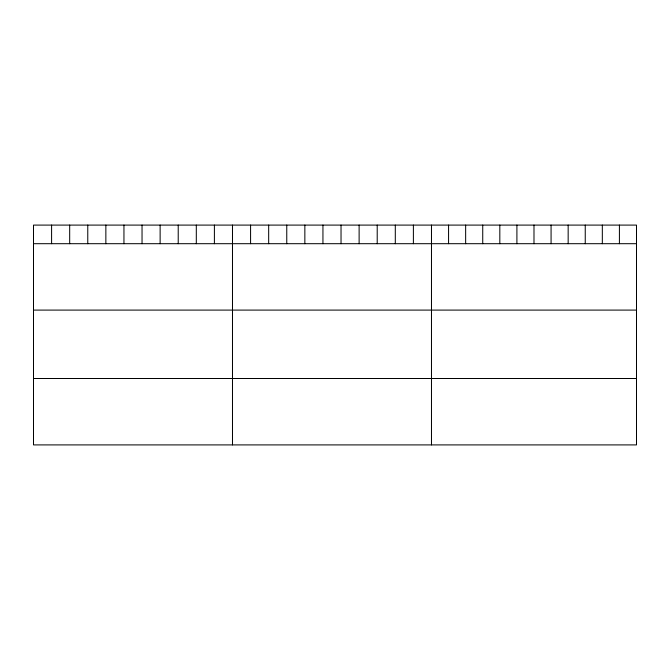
<?xml version="1.0" encoding="UTF-8"?>
<svg xmlns="http://www.w3.org/2000/svg" width="670" height="670" viewBox="0 0 670 670"><rect width="100%" height="100%" fill="white"/><g stroke="black" fill="none" stroke-linecap="round" stroke-linejoin="round"><path stroke-width="1" d="M636.5 243.696L636.5 444.905L33.5 444.905L33.5 225.095L636.5 225.095L636.5 243.696L33.5 243.696M33.5 310.093L636.5 310.093M33.5 378.5L636.5 378.5M619.415 225.095L619.415 243.696M602.33 225.095L602.33 243.696M585.245 225.095L585.245 243.696M568.16 225.095L568.16 243.696M551.075 225.095L551.075 243.696M533.99 225.095L533.99 243.696M516.905 225.095L516.905 243.696M499.82 225.095L499.82 243.696M482.735 225.095L482.735 243.696M465.65 225.095L465.65 243.696M448.565 225.095L448.565 243.696M431.48 225.095L431.48 444.905M413.39 225.095L413.39 243.696M395.3 225.095L395.3 243.696M377.21 225.095L377.21 243.696M359.12 225.095L359.12 243.696M341.03 225.095L341.03 243.696M322.94 225.095L322.94 243.696M304.85 225.095L304.85 243.696M286.76 225.095L286.76 243.696M268.67 225.095L268.67 243.696M250.58 225.095L250.58 243.696M232.49 225.095L232.49 444.905M214.4 225.095L214.4 243.696M196.31 225.095L196.31 243.696M178.22 225.095L178.22 243.696M160.13 225.095L160.13 243.696M142.04 225.095L142.04 243.696M123.95 225.095L123.95 243.696M105.86 225.095L105.86 243.696M87.77 225.095L87.77 243.696M69.68 225.095L69.68 243.696M51.59 225.095L51.59 243.696"/></g></svg>
